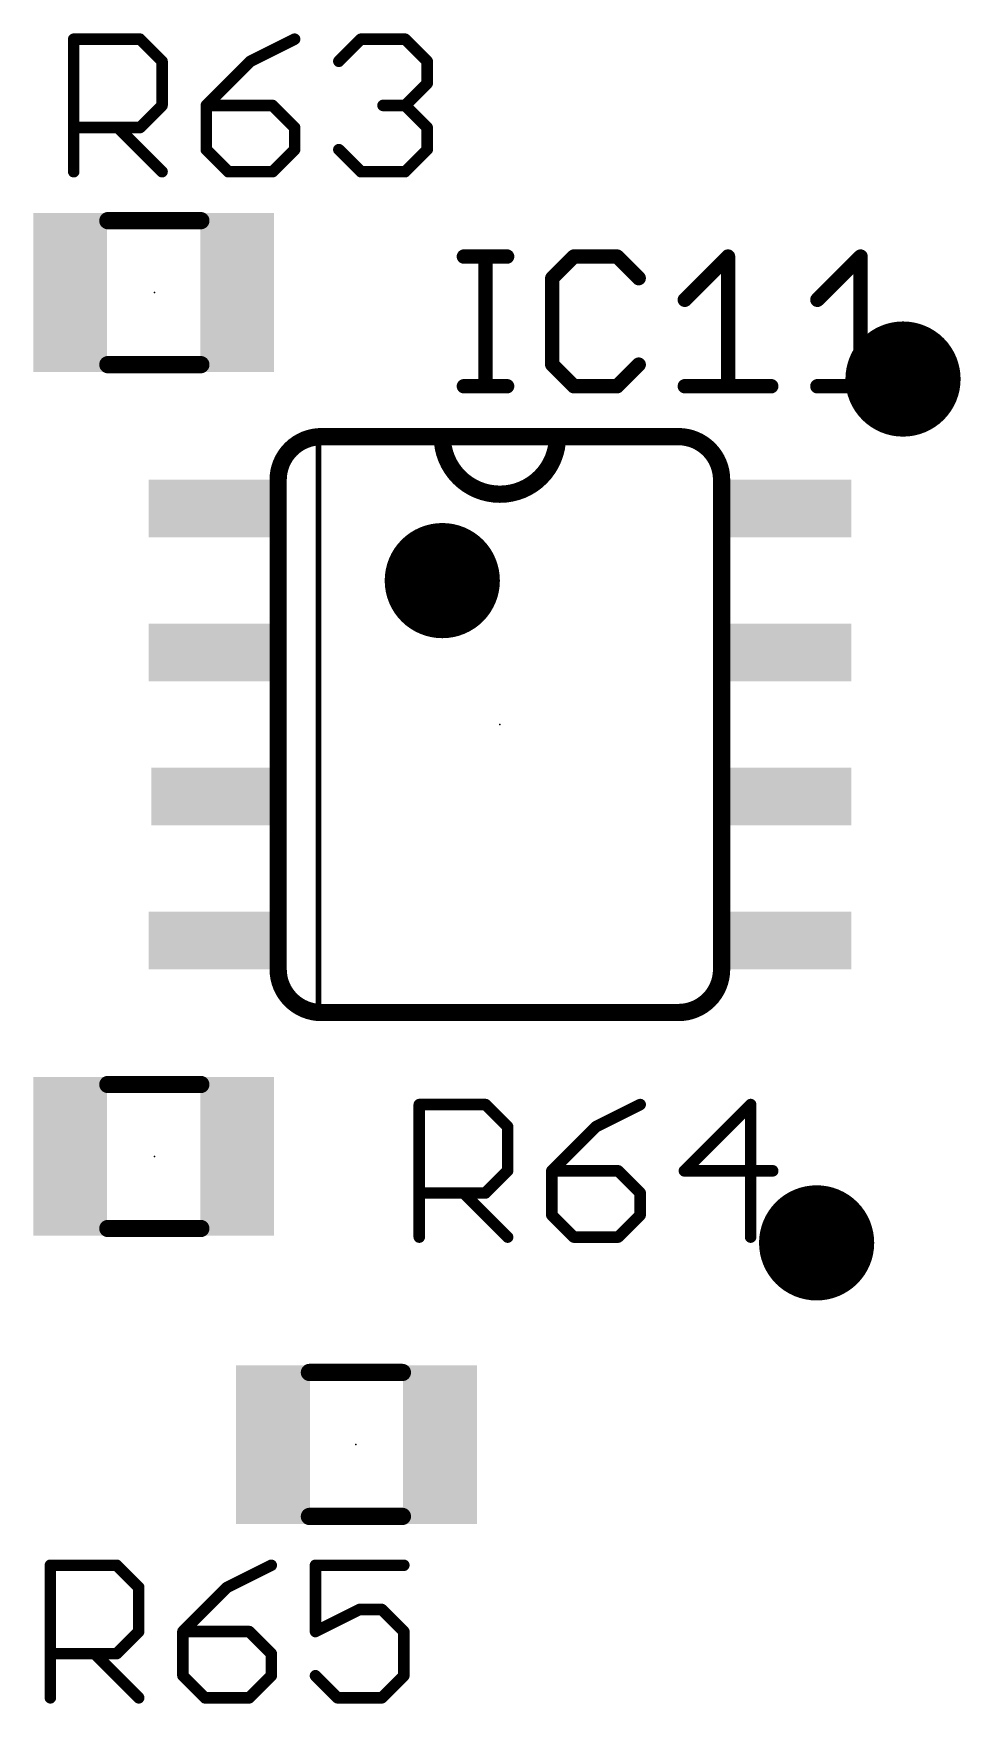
# Model space of a CAD drawing. Extents: x -10 to 136, y 0 to 101.
# Drawn here: x 82.25 to 90.42, y 19.3 to 34.04 of the extents above; entities that cross this region are included whole.
import ezdxf

# ---------------------------------------------------------------- set-up
doc = ezdxf.new("R2010")
doc.units = 0
for name, color, linetype in [('18', 92, 'CONTINUOUS'), ('21', 253, 'CONTINUOUS'), ('23', 7, 'CONTINUOUS'), ('25', 253, 'CONTINUOUS'), ('51', 253, 'CONTINUOUS')]:
    doc.layers.add(name, color=color, linetype=linetype)

# ---------------------------------------------------------------- blocks, each defined once
blk = doc.blocks.new('RECT')
blk.add_solid([(-0.5, -0.5), (0.5, -0.5), (-0.5, 0.5), (0.5, 0.5)])
blk = doc.blocks.new('ROUNDV')
at = {"const_width": 0.5}
blk.add_lwpolyline([(0, -0.25, 1), (0, 0.25, 1), (0, -0.25)], format="xyb", dxfattribs=at)

msp = doc.modelspace()

# ---------------------------------------------------------------- linework, layer by layer
at = {"layer": '21'}
for points, const_width in [([(84.7852, 30.48, 0.4142), (84.4042, 30.099)], 0.1524), ([(84.7852, 30.5181, 1), (84.7852, 30.4419)], 0.0762), ([(84.7725, 30.48, 1), (84.7471, 30.48)], 0.0254), ([(84.7852, 30.4419, 1), (84.7852, 30.5181)], 0.0762), ([(85.852, 30.48, 1), (86.868, 30.48)], 0.1524), ([(85.8901, 30.48, 1), (85.8139, 30.48)], 0.0762), ([(86.9061, 30.48, 1), (86.8299, 30.48)], 0.0762), ([(88.3158, 30.099, 0.4142), (87.9348, 30.48)], 0.1524), ([(87.9348, 30.5181, 1), (87.9348, 30.4419)], 0.0762), ([(87.9348, 30.4419, 1), (87.9348, 30.5181)], 0.0762), ([(84.4423, 30.099, 1), (84.3661, 30.099)], 0.0762), ([(84.3661, 30.099, 1), (84.4423, 30.099)], 0.0762), ([(88.3539, 30.099, 1), (88.2777, 30.099)], 0.0762), ([(88.2777, 30.099, 1), (88.3539, 30.099)], 0.0762), ([(84.4042, 25.781, 0.4142), (84.7852, 25.4)], 0.1524), ([(84.4423, 25.781, 1), (84.3661, 25.781)], 0.0762), ([(84.3661, 25.781, 1), (84.4423, 25.781)], 0.0762), ([(87.9348, 25.4, 0.4142), (88.3158, 25.781)], 0.1524), ([(88.3539, 25.781, 1), (88.2777, 25.781)], 0.0762), ([(88.2777, 25.781, 1), (88.3539, 25.781)], 0.0762), ([(84.7852, 25.4381, 1), (84.7852, 25.3619)], 0.0762), ([(84.7471, 25.4, 1), (84.7725, 25.4)], 0.0254), ([(84.7852, 25.3619, 1), (84.7852, 25.4381)], 0.0762), ([(87.9348, 25.4381, 1), (87.9348, 25.3619)], 0.0762), ([(87.9348, 25.3619, 1), (87.9348, 25.4381)], 0.0762)]:
    msp.add_lwpolyline(points, format="xyb", dxfattribs=dict(at, const_width=const_width))
for points, const_width in [([(87.9348, 30.48), (84.7852, 30.48)], 0.1524), ([(84.7598, 30.48), (84.7598, 25.4)], 0.0508), ([(84.4042, 30.099), (84.4042, 25.781)], 0.1524), ([(88.3158, 25.781), (88.3158, 30.099)], 0.1524), ([(84.7852, 25.4), (87.9348, 25.4)], 0.1524)]:
    msp.add_lwpolyline(points, dxfattribs=dict(at, const_width=const_width))
at = {"layer": '23'}
for p in [(83.312, 31.75), (86.36, 27.94), (83.312, 24.13), (85.09, 21.59)]:
    msp.add_point(p, dxfattribs=at)
at = {"layer": '25'}
for points, const_width in [([(82.6008, 32.8168), (82.6008, 33.9861)], 0.1016), ([(82.6008, 33.9861), (83.1854, 33.9861)], 0.1016), ([(83.1854, 33.9861), (83.3803, 33.7912)], 0.1016), ([(84.5496, 33.9861), (84.1598, 33.7912)], 0.1016), ([(84.9394, 33.7912), (85.1342, 33.9861)], 0.1016), ([(85.1342, 33.9861), (85.524, 33.9861)], 0.1016), ([(85.524, 33.9861), (85.7189, 33.7912)], 0.1016), ([(83.3803, 33.7912), (83.3803, 33.4014)], 0.1016), ([(84.1598, 33.7912), (83.7701, 33.4014)], 0.1016), ([(85.7189, 33.7912), (85.7189, 33.5963)], 0.1016), ([(85.7189, 33.5963), (85.524, 33.4014)], 0.1016), ([(83.3803, 33.4014), (83.1854, 33.2065)], 0.1016), ([(83.7701, 33.4014), (83.7701, 33.0116)], 0.1016), ([(84.3547, 33.4014), (83.7701, 33.4014)], 0.1016), ([(84.5496, 33.2065), (84.3547, 33.4014)], 0.1016), ([(85.524, 33.4014), (85.3291, 33.4014)], 0.1016), ([(85.524, 33.4014), (85.7189, 33.2065)], 0.1016), ([(83.1854, 33.2065), (82.6008, 33.2065)], 0.1016), ([(82.9905, 33.2065), (83.3803, 32.8168)], 0.1016), ([(84.5496, 33.0116), (84.5496, 33.2065)], 0.1016), ([(85.7189, 33.2065), (85.7189, 33.0116)], 0.1016), ([(83.7701, 33.0116), (83.9649, 32.8168)], 0.1016), ([(84.3547, 32.8168), (84.5496, 33.0116)], 0.1016), ([(85.1342, 32.8168), (84.9394, 33.0116)], 0.1016), ([(85.7189, 33.0116), (85.524, 32.8168)], 0.1016), ([(83.9649, 32.8168), (84.3547, 32.8168)], 0.1016), ([(85.524, 32.8168), (85.1342, 32.8168)], 0.1016), ([(86.0425, 32.0684), (86.4238, 32.0684)], 0.127), ([(86.2331, 30.9245), (86.2331, 32.0684)], 0.127), ([(87.0126, 32.0684), (86.822, 31.8778)], 0.127), ([(87.3939, 32.0684), (87.0126, 32.0684)], 0.127), ([(87.5846, 31.8778), (87.3939, 32.0684)], 0.127), ([(87.9913, 31.6871), (88.3726, 32.0684)], 0.127), ([(88.3726, 32.0684), (88.3726, 30.9245)], 0.127), ([(89.1606, 31.6871), (89.5419, 32.0684)], 0.127), ([(89.5419, 32.0684), (89.5419, 30.9245)], 0.127), ([(86.822, 31.8778), (86.822, 31.1151)], 0.127), ([(86.822, 31.1151), (87.0126, 30.9245)], 0.127), ([(87.3939, 30.9245), (87.5846, 31.1151)], 0.127), ([(86.0425, 30.9245), (86.4238, 30.9245)], 0.127), ([(87.0126, 30.9245), (87.3939, 30.9245)], 0.127), ([(87.9913, 30.9245), (88.7539, 30.9245)], 0.127), ([(89.1606, 30.9245), (89.9232, 30.9245)], 0.127), ([(85.6488, 23.4188), (85.6488, 24.5881)], 0.1016), ([(85.6488, 24.5881), (86.2334, 24.5881)], 0.1016), ([(86.2334, 24.5881), (86.4283, 24.3932)], 0.1016), ([(87.5976, 24.5881), (87.2078, 24.3932)], 0.1016), ([(88.572, 24.5881), (87.9874, 24.0034)], 0.1016), ([(88.572, 23.4188), (88.572, 24.5881)], 0.1016), ([(86.4283, 24.3932), (86.4283, 24.0034)], 0.1016), ([(87.2078, 24.3932), (86.8181, 24.0034)], 0.1016), ([(86.4283, 24.0034), (86.2334, 23.8085)], 0.1016), ([(86.8181, 24.0034), (86.8181, 23.6136)], 0.1016), ([(87.4027, 24.0034), (86.8181, 24.0034)], 0.1016), ([(87.5976, 23.8085), (87.4027, 24.0034)], 0.1016), ([(87.9874, 24.0034), (88.7669, 24.0034)], 0.1016), ([(86.2334, 23.8085), (85.6488, 23.8085)], 0.1016), ([(86.0385, 23.8085), (86.4283, 23.4188)], 0.1016), ([(87.5976, 23.6136), (87.5976, 23.8085)], 0.1016), ([(86.8181, 23.6136), (87.0129, 23.4188)], 0.1016), ([(87.4027, 23.4188), (87.5976, 23.6136)], 0.1016), ([(87.0129, 23.4188), (87.4027, 23.4188)], 0.1016), ([(82.3947, 19.3548), (82.3947, 20.5241)], 0.1016), ([(82.3947, 20.5241), (82.9793, 20.5241)], 0.1016), ([(82.9793, 20.5241), (83.1742, 20.3292)], 0.1016), ([(84.3435, 20.5241), (83.9537, 20.3292)], 0.1016), ([(85.5128, 20.5241), (84.7333, 20.5241)], 0.1016), ([(84.7333, 20.5241), (84.7333, 19.9394)], 0.1016), ([(83.1742, 20.3292), (83.1742, 19.9394)], 0.1016), ([(83.9537, 20.3292), (83.564, 19.9394)], 0.1016), ([(84.7333, 19.9394), (85.123, 20.1343)], 0.1016), ([(85.123, 20.1343), (85.3179, 20.1343)], 0.1016), ([(85.3179, 20.1343), (85.5128, 19.9394)], 0.1016), ([(83.1742, 19.9394), (82.9793, 19.7445)], 0.1016), ([(83.564, 19.9394), (83.564, 19.5496)], 0.1016), ([(84.1486, 19.9394), (83.564, 19.9394)], 0.1016), ([(84.3435, 19.7445), (84.1486, 19.9394)], 0.1016), ([(85.5128, 19.9394), (85.5128, 19.5496)], 0.1016), ([(82.9793, 19.7445), (82.3947, 19.7445)], 0.1016), ([(82.7844, 19.7445), (83.1742, 19.3548)], 0.1016), ([(84.3435, 19.5496), (84.3435, 19.7445)], 0.1016), ([(83.564, 19.5496), (83.7588, 19.3548)], 0.1016), ([(84.1486, 19.3548), (84.3435, 19.5496)], 0.1016), ([(84.9281, 19.3548), (84.7333, 19.5496)], 0.1016), ([(85.5128, 19.5496), (85.3179, 19.3548)], 0.1016), ([(83.7588, 19.3548), (84.1486, 19.3548)], 0.1016), ([(85.3179, 19.3548), (84.9281, 19.3548)], 0.1016)]:
    msp.add_lwpolyline(points, dxfattribs=dict(at, const_width=const_width))
for points, const_width in [([(82.6262, 33.9861, 1), (82.5754, 33.9861)], 0.0508), ([(82.6008, 34.0115, 1), (82.6008, 33.9607)], 0.0508), ([(83.2034, 34.0041, 1), (83.1674, 33.9681)], 0.0508), ([(83.1854, 33.9607, 1), (83.1854, 34.0115)], 0.0508), ([(84.561, 33.9634, 1), (84.5382, 34.0088)], 0.0508), ([(85.1342, 34.0115, 1), (85.1342, 33.9607)], 0.0508), ([(85.1522, 33.9681, 1), (85.1162, 34.0041)], 0.0508), ([(85.542, 34.0041, 1), (85.506, 33.9681)], 0.0508), ([(85.524, 33.9607, 1), (85.524, 34.0115)], 0.0508), ([(83.4057, 33.7912, 1), (83.3549, 33.7912)], 0.0508), ([(83.3623, 33.7732, 1), (83.3983, 33.8092)], 0.0508), ([(84.1484, 33.8139, 1), (84.1712, 33.7685)], 0.0508), ([(84.1778, 33.7732, 1), (84.1418, 33.8092)], 0.0508), ([(84.9214, 33.8092, 1), (84.9574, 33.7732)], 0.0508), ([(85.7443, 33.7912, 1), (85.6935, 33.7912)], 0.0508), ([(85.7009, 33.7732, 1), (85.7369, 33.8092)], 0.0508), ([(85.6935, 33.5963, 1), (85.7443, 33.5963)], 0.0508), ([(85.7369, 33.5783, 1), (85.7009, 33.6143)], 0.0508), ([(83.3983, 33.3834, 1), (83.3623, 33.4194)], 0.0508), ([(83.7521, 33.4194, 1), (83.7881, 33.3834)], 0.0508), ([(83.7955, 33.4014, 1), (83.7447, 33.4014)], 0.0508), ([(83.7701, 33.4268, 1), (83.7701, 33.376)], 0.0508), ([(84.3727, 33.4194, 1), (84.3367, 33.3834)], 0.0508), ([(84.3547, 33.376, 1), (84.3547, 33.4268)], 0.0508), ([(85.3291, 33.4268, 1), (85.3291, 33.376)], 0.0508), ([(85.542, 33.4194, 1), (85.506, 33.3834)], 0.0508), ([(85.506, 33.4194, 1), (85.542, 33.3834)], 0.0508), ([(85.524, 33.376, 1), (85.524, 33.4268)], 0.0508), ([(83.3549, 33.4014, 1), (83.4057, 33.4014)], 0.0508), ([(82.6008, 33.2319, 1), (82.6008, 33.1811)], 0.0508), ([(83.0085, 33.2245, 1), (82.9725, 33.1885)], 0.0508), ([(83.1674, 33.2245, 1), (83.2034, 33.1885)], 0.0508), ([(83.1854, 33.1811, 1), (83.1854, 33.2319)], 0.0508), ([(84.575, 33.2065, 1), (84.5242, 33.2065)], 0.0508), ([(84.5316, 33.1885, 1), (84.5676, 33.2245)], 0.0508), ([(85.7443, 33.2065, 1), (85.6935, 33.2065)], 0.0508), ([(85.7009, 33.1885, 1), (85.7369, 33.2245)], 0.0508), ([(83.7881, 33.0296, 1), (83.7521, 32.9936)], 0.0508), ([(83.7447, 33.0116, 1), (83.7955, 33.0116)], 0.0508), ([(84.5242, 33.0116, 1), (84.575, 33.0116)], 0.0508), ([(84.5676, 32.9936, 1), (84.5316, 33.0296)], 0.0508), ([(84.9574, 33.0296, 1), (84.9214, 32.9936)], 0.0508), ([(85.6935, 33.0116, 1), (85.7443, 33.0116)], 0.0508), ([(85.7369, 32.9936, 1), (85.7009, 33.0296)], 0.0508), ([(83.3623, 32.7988, 1), (83.3983, 32.8348)], 0.0508), ([(83.9649, 32.8422, 1), (83.9649, 32.7914)], 0.0508), ([(83.9469, 32.7988, 1), (83.9829, 32.8348)], 0.0508), ([(84.3367, 32.8348, 1), (84.3727, 32.7988)], 0.0508), ([(84.3547, 32.7914, 1), (84.3547, 32.8422)], 0.0508), ([(85.1342, 32.8422, 1), (85.1342, 32.7914)], 0.0508), ([(85.1162, 32.7988, 1), (85.1522, 32.8348)], 0.0508), ([(85.506, 32.8348, 1), (85.542, 32.7988)], 0.0508), ([(85.524, 32.7914, 1), (85.524, 32.8422)], 0.0508), ([(82.5754, 32.8168, 1), (82.6262, 32.8168)], 0.0508), ([(86.0425, 32.1002, 1), (86.0425, 32.0367)], 0.0635), ([(86.2649, 32.0684, 1), (86.2014, 32.0684)], 0.0635), ([(86.4238, 32.0367, 1), (86.4238, 32.1002)], 0.0635), ([(87.0126, 32.1002, 1), (87.0126, 32.0367)], 0.0635), ([(87.0351, 32.0459, 1), (86.9901, 32.0909)], 0.0635), ([(87.4163, 32.0909, 1), (87.3715, 32.0459)], 0.0635), ([(87.3939, 32.0367, 1), (87.3939, 32.1002)], 0.0635), ([(88.4044, 32.0684, 1), (88.3409, 32.0684)], 0.0635), ([(88.3951, 32.0459, 1), (88.3501, 32.0909)], 0.0635), ([(89.5737, 32.0684, 1), (89.5101, 32.0684)], 0.0635), ([(89.5644, 32.0459, 1), (89.5194, 32.0909)], 0.0635), ([(86.7995, 31.9003, 1), (86.8445, 31.8553)], 0.0635), ([(86.8538, 31.8778, 1), (86.7903, 31.8778)], 0.0635), ([(87.5622, 31.8553, 1), (87.607, 31.9003)], 0.0635), ([(87.9688, 31.7096, 1), (88.0138, 31.6646)], 0.0635), ([(89.1381, 31.7096, 1), (89.1831, 31.6646)], 0.0635), ([(86.8445, 31.1376, 1), (86.7995, 31.0926)], 0.0635), ([(86.7903, 31.1151, 1), (86.8538, 31.1151)], 0.0635), ([(87.607, 31.0926, 1), (87.5622, 31.1376)], 0.0635), ([(86.0425, 30.9563, 1), (86.0425, 30.8928)], 0.0635), ([(86.2014, 30.9245, 1), (86.2649, 30.9245)], 0.0635), ([(86.4238, 30.8928, 1), (86.4238, 30.9563)], 0.0635), ([(87.0126, 30.9563, 1), (87.0126, 30.8928)], 0.0635), ([(86.9901, 30.902, 1), (87.0351, 30.947)], 0.0635), ([(87.3715, 30.947, 1), (87.4163, 30.902)], 0.0635), ([(87.3939, 30.8928, 1), (87.3939, 30.9563)], 0.0635), ([(87.9913, 30.9563, 1), (87.9913, 30.8928)], 0.0635), ([(88.3409, 30.9245, 1), (88.4044, 30.9245)], 0.0635), ([(88.7539, 30.8928, 1), (88.7539, 30.9563)], 0.0635), ([(89.1606, 30.9563, 1), (89.1606, 30.8928)], 0.0635), ([(89.5101, 30.9245, 1), (89.5737, 30.9245)], 0.0635), ([(89.9232, 30.8928, 1), (89.9232, 30.9563)], 0.0635), ([(85.6742, 24.5881, 1), (85.6234, 24.5881)], 0.0508), ([(85.6488, 24.6135, 1), (85.6488, 24.5627)], 0.0508), ([(86.2514, 24.6061, 1), (86.2154, 24.5701)], 0.0508), ([(86.2334, 24.5627, 1), (86.2334, 24.6135)], 0.0508), ([(87.609, 24.5654, 1), (87.5862, 24.6108)], 0.0508), ([(88.5974, 24.5881, 1), (88.5466, 24.5881)], 0.0508), ([(88.59, 24.5701, 1), (88.554, 24.6061)], 0.0508), ([(86.4537, 24.3932, 1), (86.4029, 24.3932)], 0.0508), ([(86.4103, 24.3752, 1), (86.4463, 24.4112)], 0.0508), ([(87.1964, 24.4159, 1), (87.2192, 24.3705)], 0.0508), ([(87.2258, 24.3752, 1), (87.1898, 24.4112)], 0.0508), ([(86.4029, 24.0034, 1), (86.4537, 24.0034)], 0.0508), ([(86.4463, 23.9854, 1), (86.4103, 24.0214)], 0.0508), ([(86.8001, 24.0214, 1), (86.8361, 23.9854)], 0.0508), ([(86.8435, 24.0034, 1), (86.7927, 24.0034)], 0.0508), ([(86.8181, 24.0288, 1), (86.8181, 23.978)], 0.0508), ([(87.4207, 24.0214, 1), (87.3847, 23.9854)], 0.0508), ([(87.4027, 23.978, 1), (87.4027, 24.0288)], 0.0508), ([(87.9694, 24.0214, 1), (88.0054, 23.9854)], 0.0508), ([(87.9874, 24.0288, 1), (87.9874, 23.978)], 0.0508), ([(88.7669, 23.978, 1), (88.7669, 24.0288)], 0.0508), ([(85.6488, 23.8339, 1), (85.6488, 23.7831)], 0.0508), ([(86.0565, 23.8265, 1), (86.0205, 23.7905)], 0.0508), ([(86.2154, 23.8265, 1), (86.2514, 23.7905)], 0.0508), ([(86.2334, 23.7831, 1), (86.2334, 23.8339)], 0.0508), ([(87.623, 23.8085, 1), (87.5722, 23.8085)], 0.0508), ([(87.5796, 23.7905, 1), (87.6156, 23.8265)], 0.0508), ([(86.8361, 23.6316, 1), (86.8001, 23.5956)], 0.0508), ([(86.7927, 23.6136, 1), (86.8435, 23.6136)], 0.0508), ([(87.5722, 23.6136, 1), (87.623, 23.6136)], 0.0508), ([(87.6156, 23.5956, 1), (87.5796, 23.6316)], 0.0508), ([(85.6234, 23.4188, 1), (85.6742, 23.4188)], 0.0508), ([(86.4103, 23.4008, 1), (86.4463, 23.4368)], 0.0508), ([(87.0129, 23.4442, 1), (87.0129, 23.3934)], 0.0508), ([(86.9949, 23.4008, 1), (87.0309, 23.4368)], 0.0508), ([(87.3847, 23.4368, 1), (87.4207, 23.4008)], 0.0508), ([(87.4027, 23.3934, 1), (87.4027, 23.4442)], 0.0508), ([(88.5466, 23.4188, 1), (88.5974, 23.4188)], 0.0508), ([(82.4201, 20.5241, 1), (82.3693, 20.5241)], 0.0508), ([(82.3947, 20.5495, 1), (82.3947, 20.4987)], 0.0508), ([(82.9973, 20.5421, 1), (82.9613, 20.5061)], 0.0508), ([(82.9793, 20.4987, 1), (82.9793, 20.5495)], 0.0508), ([(84.3549, 20.5014, 1), (84.3321, 20.5468)], 0.0508), ([(84.7333, 20.5495, 1), (84.7333, 20.4987)], 0.0508), ([(84.7587, 20.5241, 1), (84.7079, 20.5241)], 0.0508), ([(85.5128, 20.4987, 1), (85.5128, 20.5495)], 0.0508), ([(83.1996, 20.3292, 1), (83.1488, 20.3292)], 0.0508), ([(83.1562, 20.3112, 1), (83.1922, 20.3472)], 0.0508), ([(83.9423, 20.3519, 1), (83.9651, 20.3065)], 0.0508), ([(83.9717, 20.3112, 1), (83.9357, 20.3472)], 0.0508), ([(85.123, 20.1597, 1), (85.123, 20.1089)], 0.0508), ([(85.1344, 20.1116, 1), (85.1116, 20.157)], 0.0508), ([(85.3359, 20.1523, 1), (85.2999, 20.1163)], 0.0508), ([(85.3179, 20.1089, 1), (85.3179, 20.1597)], 0.0508), ([(83.1488, 19.9394, 1), (83.1996, 19.9394)], 0.0508), ([(83.1922, 19.9214, 1), (83.1562, 19.9574)], 0.0508), ([(83.546, 19.9574, 1), (83.582, 19.9214)], 0.0508), ([(83.5894, 19.9394, 1), (83.5386, 19.9394)], 0.0508), ([(83.564, 19.9648, 1), (83.564, 19.914)], 0.0508), ([(84.1666, 19.9574, 1), (84.1306, 19.9214)], 0.0508), ([(84.1486, 19.914, 1), (84.1486, 19.9648)], 0.0508), ([(84.7219, 19.9621, 1), (84.7447, 19.9167)], 0.0508), ([(84.7079, 19.9394, 1), (84.7587, 19.9394)], 0.0508), ([(85.5382, 19.9394, 1), (85.4874, 19.9394)], 0.0508), ([(85.4948, 19.9214, 1), (85.5308, 19.9574)], 0.0508), ([(82.3947, 19.7699, 1), (82.3947, 19.7191)], 0.0508), ([(82.8024, 19.7625, 1), (82.7664, 19.7265)], 0.0508), ([(82.9613, 19.7625, 1), (82.9973, 19.7265)], 0.0508), ([(82.9793, 19.7191, 1), (82.9793, 19.7699)], 0.0508), ([(84.3689, 19.7445, 1), (84.3181, 19.7445)], 0.0508), ([(84.3255, 19.7265, 1), (84.3615, 19.7625)], 0.0508), ([(83.582, 19.5676, 1), (83.546, 19.5316)], 0.0508), ([(84.3615, 19.5316, 1), (84.3255, 19.5676)], 0.0508), ([(84.7513, 19.5676, 1), (84.7153, 19.5316)], 0.0508), ([(85.5308, 19.5316, 1), (85.4948, 19.5676)], 0.0508), ([(83.5386, 19.5496, 1), (83.5894, 19.5496)], 0.0508), ([(84.3181, 19.5496, 1), (84.3689, 19.5496)], 0.0508), ([(85.4874, 19.5496, 1), (85.5382, 19.5496)], 0.0508), ([(82.3693, 19.3548, 1), (82.4201, 19.3548)], 0.0508), ([(83.1562, 19.3368, 1), (83.1922, 19.3728)], 0.0508), ([(83.7588, 19.3802, 1), (83.7588, 19.3294)], 0.0508), ([(83.7408, 19.3368, 1), (83.7768, 19.3728)], 0.0508), ([(84.1306, 19.3728, 1), (84.1666, 19.3368)], 0.0508), ([(84.1486, 19.3294, 1), (84.1486, 19.3802)], 0.0508), ([(84.9281, 19.3802, 1), (84.9281, 19.3294)], 0.0508), ([(84.9101, 19.3368, 1), (84.9461, 19.3728)], 0.0508), ([(85.2999, 19.3728, 1), (85.3359, 19.3368)], 0.0508), ([(85.3179, 19.3294, 1), (85.3179, 19.3802)], 0.0508)]:
    msp.add_lwpolyline(points, format="xyb", dxfattribs=dict(at, const_width=const_width))
at = {"layer": '51', "const_width": 0.1524}
for points in [[(82.902, 32.385), (83.722, 32.385)], [(82.902, 31.115), (83.722, 31.115)], [(82.902, 24.765), (83.722, 24.765)], [(82.902, 23.495), (83.722, 23.495)], [(85.5, 22.225), (84.68, 22.225)], [(85.5, 20.955), (84.68, 20.955)]]:
    msp.add_lwpolyline(points, dxfattribs=at)
at = {"layer": '51', "const_width": 0.0762}
for points in [[(82.902, 32.4231, 1), (82.902, 32.3469)], [(83.722, 32.3469, 1), (83.722, 32.4231)], [(82.902, 31.1531, 1), (82.902, 31.0769)], [(83.722, 31.0769, 1), (83.722, 31.1531)], [(82.902, 24.8031, 1), (82.902, 24.7269)], [(83.722, 24.7269, 1), (83.722, 24.8031)], [(82.902, 23.5331, 1), (82.902, 23.4569)], [(83.722, 23.4569, 1), (83.722, 23.5331)], [(84.68, 22.2631, 1), (84.68, 22.1869)], [(85.5, 22.1869, 1), (85.5, 22.2631)], [(84.68, 20.9931, 1), (84.68, 20.9169)], [(85.5, 20.9169, 1), (85.5, 20.9931)]]:
    msp.add_lwpolyline(points, format="xyb", dxfattribs=at)

# ---------------------------------------------------------------- block references
at = {"layer": '18', "xscale": 1.016, "yscale": 1.016}
for p in [(89.916, 30.988), (85.852, 29.21), (89.154, 23.368)]:
    msp.add_blockref('ROUNDV', p, dxfattribs=at)
at = {"layer": '51', "xscale": 0.65, "yscale": 1.4}
for p in [(82.5702, 31.7515), (84.0434, 31.7515), (82.5702, 24.1315), (84.0434, 24.1315)]:
    msp.add_blockref('RECT', p, dxfattribs=at)
at = {"layer": '51'}
for p, xscale, yscale, rotation in [((83.8327, 29.845), 0.508, 1.143, 270), ((88.8873, 29.845), 0.508, 1.143, 270), ((83.8327, 28.575), 0.508, 1.143, 270), ((88.8873, 28.575), 0.508, 1.143, 270), ((83.8581, 27.305), 0.508, 1.143, 270), ((88.8873, 27.305), 0.508, 1.143, 270), ((83.8327, 26.035), 0.508, 1.143, 270), ((88.8873, 26.035), 0.508, 1.143, 270), ((84.3586, 21.5885), 0.65, 1.4, 180), ((85.8318, 21.5885), 0.65, 1.4, 180)]:
    msp.add_blockref('RECT', p, dxfattribs=dict(at, xscale=xscale, yscale=yscale, rotation=rotation))

doc.saveas('drawing.dxf')
